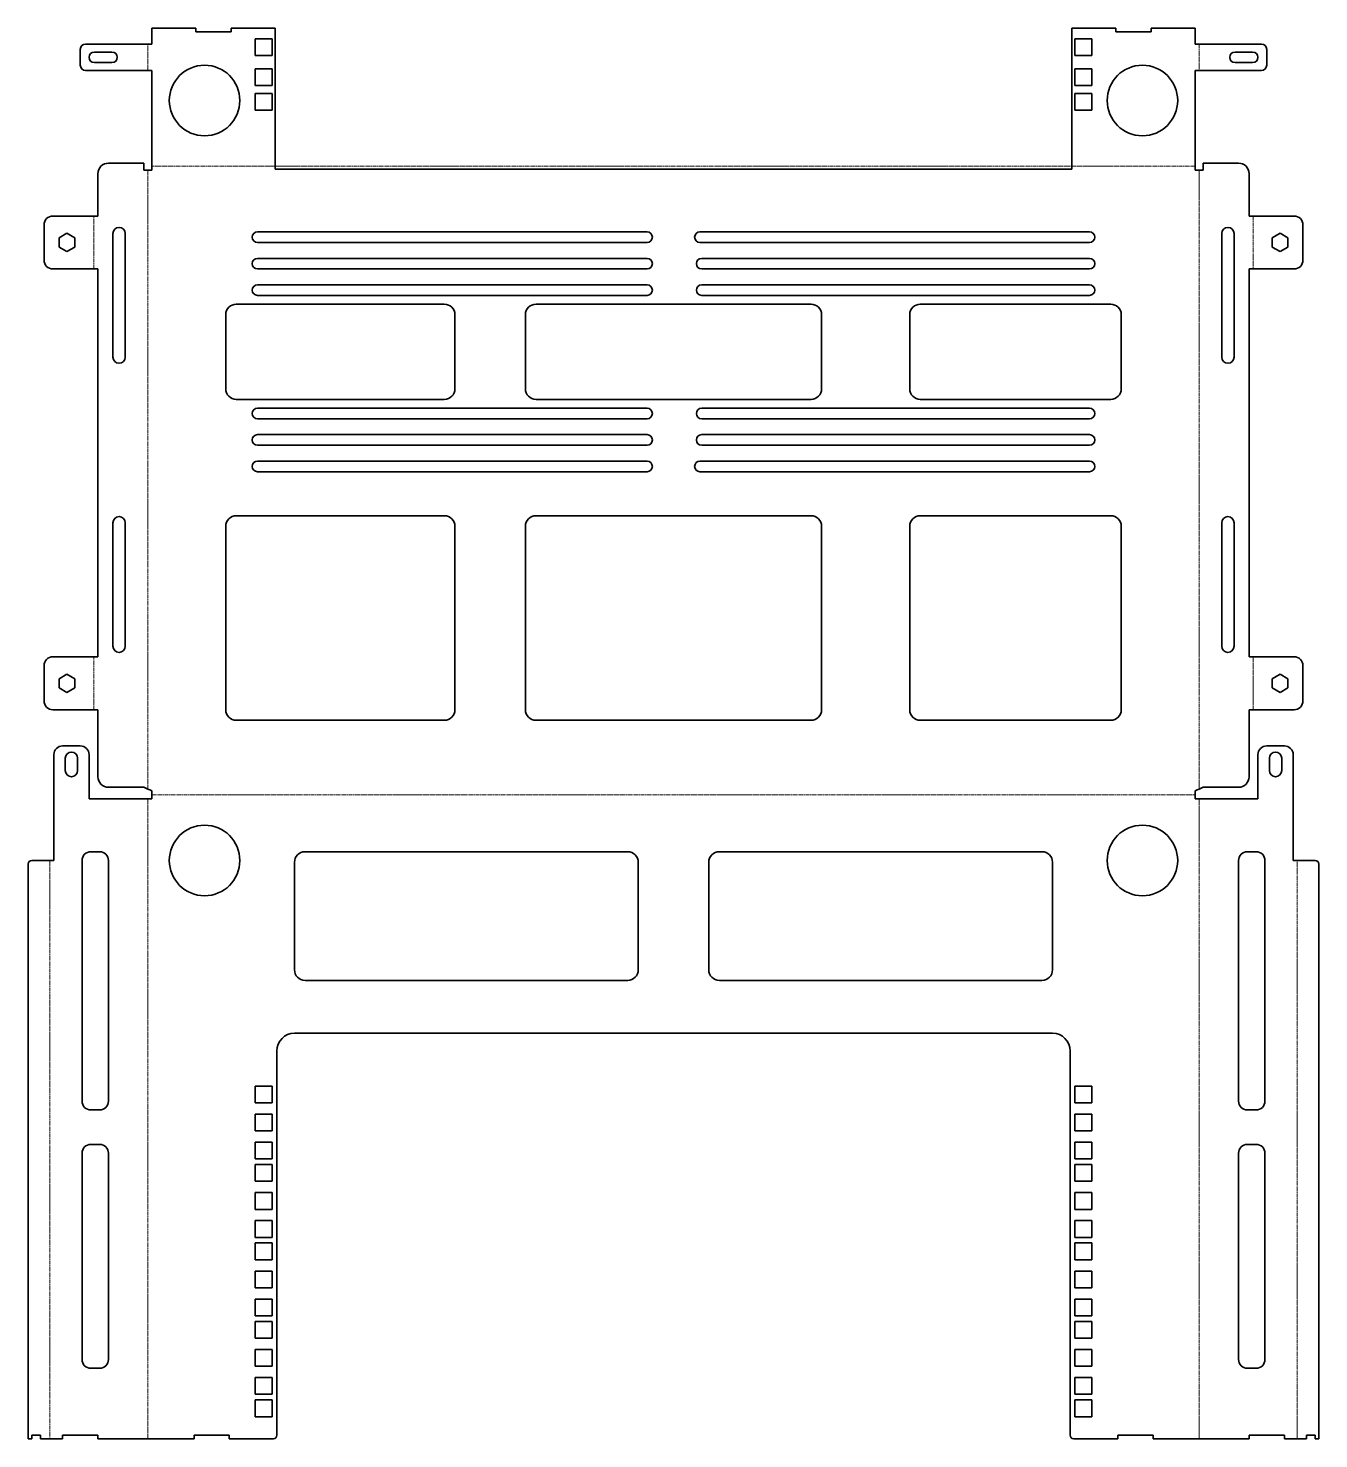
# Model space of a CAD drawing. Header units: millimetres. Extents: x 0 to 732, y 0 to 800.
import ezdxf

# ---------------------------------------------------------------- set-up
doc = ezdxf.new("R2010")
doc.units = ezdxf.units.MM
doc.linetypes.add('Chain', pattern=[13.68, 9.12, -1.14, 2.28, -1.14])
doc.layers.add('SIMUMAK Bend Centerline (ISO)', color=7, linetype='Chain', lineweight=9)
doc.layers.add('SIMUMAK Visible (ISO)', color=7, linetype='Continuous', lineweight=35)

# ---------------------------------------------------------------- blocks, each defined once
blk = doc.blocks.new('SIL-026-SCPU-04_Sheet_11_SIL-026-SCPU-04 (Desplegada)')
at = {"layer": 'SIMUMAK Bend Centerline (ISO)', "ltscale": 0.263158}
for p, q in [((-298.26, 376.02), (-298.26, 391.02)), ((298.26, 391.02), (298.26, 376.02)), ((296, 321.76), (-296, 321.76)), ((-298.26, -31.5), (-298.26, 319.5)), ((298.26, 319.5), (298.26, -31.5)), ((-328.79, 263.5), (-328.79, 293.5)), ((328.79, 293.5), (328.79, 263.5)), ((-328.79, 13.5), (-328.79, 43.5)), ((328.79, 43.5), (328.79, 13.5)), ((-298.26, -37.02), (-298.26, -400.02)), ((-296, -34.76), (296, -34.76)), ((298.26, -400.02), (298.26, -37.02)), ((-353.79, -72.02), (-353.79, -400.02)), ((353.79, -400.02), (353.79, -72.02))]:
    blk.add_line(p, q, dxfattribs=at)
at = {"layer": 'SIMUMAK Visible (ISO)'}
for p, q in [((-296, 400.02), (-270.9, 400.02)), ((-296, 391.02), (-296, 400.02)), ((-270.9, 398.02), (-270.9, 400.02)), ((-250.9, 400.02), (-250.9, 398.02)), ((-250.9, 400.02), (-226, 400.02)), ((226, 400.02), (226, 320.02)), ((226, 400.02), (250.9, 400.02)), ((250.9, 398.02), (250.9, 400.02)), ((270.9, 400.02), (270.9, 398.02)), ((270.9, 400.02), (296, 400.02)), ((296, 400.02), (296, 391.02)), ((-250.9, 398.02), (-270.9, 398.02)), ((-237.26, 394.02), (-227.74, 394.02)), ((-237.26, 384.5), (-237.26, 394.02)), ((-227.74, 394.02), (-227.74, 384.5)), ((-226, 320.02), (-226, 400.02)), ((227.74, 394.02), (237.26, 394.02)), ((227.74, 384.5), (227.74, 394.02)), ((237.26, 394.02), (237.26, 384.5)), ((270.9, 398.02), (250.9, 398.02)), ((-336.52, 388.02), (-336.52, 379.02)), ((-333.52, 391.02), (-296, 391.02)), ((-328.52, 386.52), (-318.52, 386.52)), ((-227.74, 384.5), (-237.26, 384.5)), ((237.26, 384.5), (227.74, 384.5)), ((333.52, 391.02), (296, 391.02)), ((318.52, 386.52), (328.52, 386.52)), ((336.52, 379.02), (336.52, 388.02)), ((-333.52, 376.02), (-296, 376.02)), ((-318.52, 380.52), (-328.52, 380.52)), ((-296, 319.5), (-296, 376.02)), ((-237.26, 377.02), (-227.74, 377.02)), ((-237.26, 367.5), (-237.26, 377.02)), ((-227.74, 377.02), (-227.74, 367.5)), ((227.74, 377.02), (237.26, 377.02)), ((227.74, 367.5), (227.74, 377.02)), ((237.26, 377.02), (237.26, 367.5)), ((296, 376.02), (296, 319.5)), ((333.52, 376.02), (296, 376.02)), ((328.52, 380.52), (318.52, 380.52)), ((-227.74, 367.5), (-237.26, 367.5)), ((-237.26, 363.02), (-227.74, 363.02)), ((-237.26, 353.5), (-237.26, 363.02)), ((-227.74, 363.02), (-227.74, 353.5)), ((237.26, 367.5), (227.74, 367.5)), ((227.74, 363.02), (237.26, 363.02)), ((227.74, 353.5), (227.74, 363.02)), ((237.26, 363.02), (237.26, 353.5)), ((-227.74, 353.5), (-237.26, 353.5)), ((237.26, 353.5), (227.74, 353.5)), ((-320.52, 323.5), (-300.52, 323.5)), ((-300.52, 319.5), (-300.52, 323.5)), ((226, 320.02), (-226, 320.02)), ((300.52, 323.5), (300.52, 319.5)), ((320.52, 323.5), (300.52, 323.5)), ((-326.52, 317.5), (-326.52, 293.5)), ((-296, 319.5), (-300.52, 319.5)), ((300.52, 319.5), (296, 319.5)), ((326.52, 293.5), (326.52, 317.5)), ((-357.05, 288.5), (-357.05, 268.5)), ((-352.05, 293.5), (-326.52, 293.5)), ((352.05, 293.5), (326.52, 293.5)), ((357.05, 288.5), (357.05, 268.5)), ((-348.55, 281.1), (-344.05, 283.7)), ((-348.55, 275.9), (-348.55, 281.1)), ((-344.05, 283.7), (-339.55, 281.1)), ((-339.55, 281.1), (-339.55, 275.9)), ((-318.02, 213.5), (-318.02, 283.5)), ((-311.02, 283.5), (-311.02, 213.5)), ((-236, 284.5), (-15, 284.5)), ((15, 284.5), (236, 284.5)), ((311.02, 213.5), (311.02, 283.5)), ((318.02, 283.5), (318.02, 213.5)), ((339.55, 281.1), (344.05, 283.7)), ((339.55, 275.9), (339.55, 281.1)), ((344.05, 283.7), (348.55, 281.1)), ((348.55, 281.1), (348.55, 275.9)), ((-344.05, 273.3), (-348.55, 275.9)), ((-339.55, 275.9), (-344.05, 273.3)), ((-15, 278.5), (-236, 278.5)), ((236, 278.5), (15, 278.5)), ((344.05, 273.3), (339.55, 275.9)), ((348.55, 275.9), (344.05, 273.3)), ((-236, 269.5), (-15, 269.5)), ((16, 269.5), (236, 269.5)), ((-352.05, 263.5), (-326.52, 263.5)), ((-326.52, 263.5), (-326.52, 43.5)), ((-15, 263.5), (-236, 263.5)), ((236, 263.5), (16, 263.5)), ((352.05, 263.5), (326.52, 263.5)), ((326.52, 43.5), (326.52, 263.5)), ((-236, 254.5), (-15, 254.5)), ((-15, 248.5), (-236, 248.5)), ((16, 254.5), (236, 254.5)), ((236, 248.5), (16, 248.5)), ((-248, 243.5), (-130, 243.5)), ((-78, 243.5), (78, 243.5)), ((140, 243.5), (248, 243.5)), ((-254, 195.5), (-254, 237.5)), ((-124, 237.5), (-124, 195.5)), ((-84, 195.5), (-84, 237.5)), ((84, 237.5), (84, 195.5)), ((134, 195.5), (134, 237.5)), ((254, 237.5), (254, 195.5)), ((-130, 189.5), (-248, 189.5)), ((-236, 184.5), (-15, 184.5)), ((78, 189.5), (-78, 189.5)), ((16, 184.5), (236, 184.5)), ((248, 189.5), (140, 189.5)), ((-15, 178.5), (-236, 178.5)), ((236, 178.5), (16, 178.5)), ((-236, 169.5), (-15, 169.5)), ((16, 169.5), (236, 169.5)), ((-15, 163.5), (-236, 163.5)), ((236, 163.5), (16, 163.5)), ((-236, 154.5), (-15, 154.5)), ((15, 154.5), (236, 154.5)), ((-15, 148.5), (-236, 148.5)), ((236, 148.5), (15, 148.5)), ((-248, 123.5), (-130, 123.5)), ((-78, 123.5), (78, 123.5)), ((140, 123.5), (248, 123.5)), ((-318.02, 49.5), (-318.02, 119.5)), ((-311.02, 119.5), (-311.02, 49.5)), ((-254, 13.5), (-254, 117.5)), ((-124, 117.5), (-124, 13.5)), ((-84, 13.5), (-84, 117.5)), ((84, 117.5), (84, 13.5)), ((134, 13.5), (134, 117.5)), ((254, 117.5), (254, 13.5)), ((311.02, 49.5), (311.02, 119.5)), ((318.02, 119.5), (318.02, 49.5)), ((-352.05, 43.5), (-326.52, 43.5)), ((352.05, 43.5), (326.52, 43.5)), ((-357.05, 38.5), (-357.05, 18.5)), ((-348.55, 31.1), (-344.05, 33.7)), ((-344.05, 33.7), (-339.55, 31.1)), ((339.55, 31.1), (344.05, 33.7)), ((344.05, 33.7), (348.55, 31.1)), ((357.05, 38.5), (357.05, 18.5)), ((-348.55, 25.9), (-348.55, 31.1)), ((-344.05, 23.3), (-348.55, 25.9)), ((-339.55, 25.9), (-344.05, 23.3)), ((-339.55, 31.1), (-339.55, 25.9)), ((339.55, 25.9), (339.55, 31.1)), ((344.05, 23.3), (339.55, 25.9)), ((348.55, 25.9), (344.05, 23.3)), ((348.55, 31.1), (348.55, 25.9)), ((-352.05, 13.5), (-326.52, 13.5)), ((-326.52, 13.5), (-326.52, -24.5)), ((352.05, 13.5), (326.52, 13.5)), ((326.52, -24.5), (326.52, 13.5)), ((-130, 7.5), (-248, 7.5)), ((78, 7.5), (-78, 7.5)), ((248, 7.5), (140, 7.5)), ((-346.52, -7.02), (-336.52, -7.02)), ((346.52, -7.02), (336.52, -7.02)), ((-351.52, -12.02), (-351.52, -72.02)), ((-345.02, -21.02), (-345.02, -14.02)), ((-338.02, -14.02), (-338.02, -21.02)), ((-331.52, -12.02), (-331.52, -37.02)), ((331.52, -12.02), (331.52, -37.02)), ((338.02, -21.02), (338.02, -14.02)), ((345.02, -14.02), (345.02, -21.02)), ((351.52, -72.02), (351.52, -12.02)), ((-300.52, -30.5), (-320.52, -30.5)), ((300.52, -30.5), (320.52, -30.5)), ((-331.52, -37.02), (-296, -37.02)), ((-296, -32.5), (-296, -37.02)), ((296, -37.02), (296, -32.5)), ((331.52, -37.02), (296, -37.02)), ((-330.52, -67.02), (-325.52, -67.02)), ((-209, -67.02), (-26, -67.02)), ((26, -67.02), (209, -67.02)), ((325.52, -67.02), (330.52, -67.02)), ((-366.05, -74.02), (-366.05, -400.02)), ((-351.52, -72.02), (-364.05, -72.02)), ((-335.52, -208.52), (-335.52, -72.02)), ((-320.52, -72.02), (-320.52, -208.52)), ((-215, -134.02), (-215, -73.02)), ((-20, -73.02), (-20, -134.02)), ((20, -134.02), (20, -73.02)), ((215, -73.02), (215, -134.02)), ((320.52, -208.52), (320.52, -72.02)), ((335.52, -72.02), (335.52, -208.52)), ((364.05, -72.02), (351.52, -72.02)), ((366.05, -400.02), (366.05, -74.02)), ((-26, -140.02), (-209, -140.02)), ((209, -140.02), (26, -140.02)), ((-215, -170.02), (215, -170.02)), ((-225, -398.02), (-225, -180.02)), ((225, -180.02), (225, -398.02)), ((-237.26, -199.96), (-227.74, -199.96)), ((-237.26, -209.49), (-237.26, -199.96)), ((-227.74, -199.96), (-227.74, -209.49)), ((227.74, -199.96), (237.26, -199.96)), ((227.74, -209.49), (227.74, -199.96)), ((237.26, -199.96), (237.26, -209.49)), ((-325.52, -213.52), (-330.52, -213.52)), ((-227.74, -209.49), (-237.26, -209.49)), ((-237.26, -215.86), (-227.74, -215.86)), ((-237.26, -225.39), (-237.26, -215.86)), ((-227.74, -215.86), (-227.74, -225.39)), ((237.26, -209.49), (227.74, -209.49)), ((227.74, -215.86), (237.26, -215.86)), ((227.74, -225.39), (227.74, -215.86)), ((237.26, -215.86), (237.26, -225.39)), ((330.52, -213.52), (325.52, -213.52)), ((-227.74, -225.39), (-237.26, -225.39)), ((-237.26, -231.76), (-227.74, -231.76)), ((-237.26, -241.29), (-237.26, -231.76)), ((-227.74, -231.76), (-227.74, -241.29)), ((237.26, -225.39), (227.74, -225.39)), ((227.74, -231.76), (237.26, -231.76)), ((227.74, -241.29), (227.74, -231.76)), ((237.26, -231.76), (237.26, -241.29)), ((-335.52, -355.02), (-335.52, -238.02)), ((-330.52, -233.02), (-325.52, -233.02)), ((-320.52, -238.02), (-320.52, -355.02)), ((320.52, -355.02), (320.52, -238.02)), ((325.52, -233.02), (330.52, -233.02)), ((335.52, -238.02), (335.52, -355.02)), ((-227.74, -241.29), (-237.26, -241.29)), ((-237.26, -244.46), (-227.74, -244.46)), ((-237.26, -253.99), (-237.26, -244.46)), ((-227.74, -244.46), (-227.74, -253.99)), ((237.26, -241.29), (227.74, -241.29)), ((227.74, -244.46), (237.26, -244.46)), ((227.74, -253.99), (227.74, -244.46)), ((237.26, -244.46), (237.26, -253.99)), ((-227.74, -253.99), (-237.26, -253.99)), ((237.26, -253.99), (227.74, -253.99)), ((-237.26, -260.36), (-227.74, -260.36)), ((-237.26, -269.89), (-237.26, -260.36)), ((-227.74, -260.36), (-227.74, -269.89)), ((227.74, -260.36), (237.26, -260.36)), ((227.74, -269.89), (227.74, -260.36)), ((237.26, -260.36), (237.26, -269.89)), ((-227.74, -269.89), (-237.26, -269.89)), ((237.26, -269.89), (227.74, -269.89)), ((-237.26, -276.26), (-227.74, -276.26)), ((-237.26, -285.79), (-237.26, -276.26)), ((-227.74, -276.26), (-227.74, -285.79)), ((227.74, -276.26), (237.26, -276.26)), ((227.74, -285.79), (227.74, -276.26)), ((237.26, -276.26), (237.26, -285.79)), ((-227.74, -285.79), (-237.26, -285.79)), ((237.26, -285.79), (227.74, -285.79)), ((-237.26, -288.96), (-227.74, -288.96)), ((-237.26, -298.49), (-237.26, -288.96)), ((-227.74, -288.96), (-227.74, -298.49)), ((227.74, -288.96), (237.26, -288.96)), ((227.74, -298.49), (227.74, -288.96)), ((237.26, -288.96), (237.26, -298.49)), ((-227.74, -298.49), (-237.26, -298.49)), ((237.26, -298.49), (227.74, -298.49)), ((-237.26, -304.86), (-227.74, -304.86)), ((-237.26, -314.39), (-237.26, -304.86)), ((-227.74, -304.86), (-227.74, -314.39)), ((227.74, -304.86), (237.26, -304.86)), ((227.74, -314.39), (227.74, -304.86)), ((237.26, -304.86), (237.26, -314.39)), ((-227.74, -314.39), (-237.26, -314.39)), ((237.26, -314.39), (227.74, -314.39)), ((-237.26, -320.76), (-227.74, -320.76)), ((-237.26, -330.29), (-237.26, -320.76)), ((-227.74, -320.76), (-227.74, -330.29)), ((227.74, -320.76), (237.26, -320.76)), ((227.74, -330.29), (227.74, -320.76)), ((237.26, -320.76), (237.26, -330.29)), ((-227.74, -330.29), (-237.26, -330.29)), ((-237.26, -333.46), (-227.74, -333.46)), ((-237.26, -342.99), (-237.26, -333.46)), ((-227.74, -333.46), (-227.74, -342.99)), ((237.26, -330.29), (227.74, -330.29)), ((227.74, -333.46), (237.26, -333.46)), ((227.74, -342.99), (227.74, -333.46)), ((237.26, -333.46), (237.26, -342.99)), ((-227.74, -342.99), (-237.26, -342.99)), ((237.26, -342.99), (227.74, -342.99)), ((-237.26, -349.36), (-227.74, -349.36)), ((-237.26, -358.89), (-237.26, -349.36)), ((-227.74, -349.36), (-227.74, -358.89)), ((227.74, -349.36), (237.26, -349.36)), ((227.74, -358.89), (227.74, -349.36)), ((237.26, -349.36), (237.26, -358.89)), ((-227.74, -358.89), (-237.26, -358.89)), ((237.26, -358.89), (227.74, -358.89)), ((-325.52, -360.02), (-330.52, -360.02)), ((-237.26, -365.26), (-227.74, -365.26)), ((-237.26, -374.79), (-237.26, -365.26)), ((-227.74, -365.26), (-227.74, -374.79)), ((227.74, -365.26), (237.26, -365.26)), ((227.74, -374.79), (227.74, -365.26)), ((237.26, -365.26), (237.26, -374.79)), ((330.52, -360.02), (325.52, -360.02)), ((-227.74, -374.79), (-237.26, -374.79)), ((237.26, -374.79), (227.74, -374.79)), ((-237.26, -377.96), (-227.74, -377.96)), ((-237.26, -387.49), (-237.26, -377.96)), ((-227.74, -377.96), (-227.74, -387.49)), ((227.74, -377.96), (237.26, -377.96)), ((227.74, -387.49), (227.74, -377.96)), ((237.26, -377.96), (237.26, -387.49)), ((-227.74, -387.49), (-237.26, -387.49)), ((237.26, -387.49), (227.74, -387.49)), ((-366.05, -400.02), (-364.05, -400.02)), ((-364.05, -397.92), (-359.05, -397.92)), ((-364.05, -400.02), (-364.05, -397.92)), ((-359.05, -397.92), (-359.05, -400.02)), ((-359.05, -400.02), (-346.52, -400.02)), ((-346.52, -397.92), (-326.52, -397.92)), ((-346.52, -400.02), (-346.52, -397.92)), ((-326.52, -397.92), (-326.52, -400.02)), ((-272, -400.02), (-326.52, -400.02)), ((-272, -397.92), (-252, -397.92)), ((-272, -400.02), (-272, -397.92)), ((-252, -397.92), (-252, -400.02)), ((-227, -400.02), (-252, -400.02)), ((252, -400.02), (227, -400.02)), ((252, -397.92), (272, -397.92)), ((252, -400.02), (252, -397.92)), ((272, -397.92), (272, -400.02)), ((326.52, -400.02), (272, -400.02)), ((326.52, -397.92), (346.52, -397.92)), ((326.52, -400.02), (326.52, -397.92)), ((346.52, -397.92), (346.52, -400.02)), ((359.05, -400.02), (346.52, -400.02)), ((359.05, -397.92), (364.05, -397.92)), ((359.05, -400.02), (359.05, -397.92)), ((364.05, -397.92), (364.05, -400.02)), ((366.05, -400.02), (364.05, -400.02))]:
    blk.add_line(p, q, dxfattribs=at)
for centre in [(-266, 359.02), (266, 359.02), (-266, -72.02), (266, -72.02)]:
    blk.add_circle(centre, 20, dxfattribs=at)
at = {"layer": 'SIMUMAK Visible (ISO)', "extrusion": (0, 0, -1)}
for centre, radius, start, end in [((333.52, 388.02), 3, 360, 90), ((328.52, 383.52), 3, 270, 90), ((318.52, 383.52), 3, 90, 270), ((-318.52, 383.52), 3, 270, 90), ((-328.52, 383.52), 3, 90, 270), ((-333.52, 388.02), 3, 90, 180), ((333.52, 379.02), 3, 270, 0), ((-333.52, 379.02), 3, 180, 270), ((320.52, 317.5), 6, 360, 90), ((-320.52, 317.5), 6, 90, 180), ((352.05, 288.5), 5, 360, 90), ((-352.05, 288.5), 5, 90, 180), ((314.52, 283.5), 3.5, 0, 180), ((236, 281.5), 3, 270, 90), ((15, 281.5), 3, 90, 270), ((-15, 281.5), 3, 270, 90), ((-236, 281.5), 3, 90, 270), ((-314.52, 283.5), 3.5, 0, 180), ((352.05, 268.5), 5, 270, 0), ((236, 266.5), 3, 270, 90), ((15, 266.5), 3, 90, 270), ((-16, 266.5), 3, 270, 90), ((-236, 266.5), 3, 90, 270), ((-352.05, 268.5), 5, 180, 270), ((236, 251.5), 3, 270, 90), ((15, 251.5), 3, 90, 270), ((-16, 251.5), 3, 270, 90), ((-236, 251.5), 3, 90, 270), ((248, 237.5), 6, 0, 90), ((130, 237.5), 6, 90, 180), ((78, 237.5), 6, 0, 90), ((-78, 237.5), 6, 90, 180), ((-140, 237.5), 6, 0, 90), ((-248, 237.5), 6, 90, 180), ((314.52, 213.5), 3.5, 180, 360), ((-314.52, 213.5), 3.5, 180, 0), ((248, 195.5), 6, 270, 360), ((130, 195.5), 6, 180, 270), ((78, 195.5), 6, 270, 0), ((-78, 195.5), 6, 180, 270), ((-140, 195.5), 6, 270, 0), ((-248, 195.5), 6, 180, 270), ((236, 181.5), 3, 270, 90), ((15, 181.5), 3, 90, 270), ((-16, 181.5), 3, 270, 90), ((-236, 181.5), 3, 90, 270), ((236, 166.5), 3, 270, 90), ((15, 166.5), 3, 90, 270), ((-16, 166.5), 3, 270, 90), ((-236, 166.5), 3, 90, 270), ((236, 151.5), 3, 270, 90), ((15, 151.5), 3, 90, 270), ((-15, 151.5), 3, 270, 90), ((-236, 151.5), 3, 90, 270), ((314.52, 119.5), 3.5, 360, 180), ((248, 117.5), 6, 0, 90), ((130, 117.5), 6, 90, 180), ((78, 117.5), 6, 360, 90), ((-78, 117.5), 6, 90, 180), ((-140, 117.5), 6, 0, 90), ((-248, 117.5), 6, 90, 180), ((-314.52, 119.5), 3.5, 0, 180), ((314.52, 49.5), 3.5, 180, 0), ((-314.52, 49.5), 3.5, 180, 0), ((352.05, 38.5), 5, 360, 90), ((-352.05, 38.5), 5, 90, 180), ((352.05, 18.5), 5, 270, 0), ((-352.05, 18.5), 5, 180, 270), ((248, 13.5), 6, 270, 360), ((130, 13.5), 6, 180, 270), ((78, 13.5), 6, 270, 360), ((-78, 13.5), 6, 180, 270), ((-140, 13.5), 6, 270, 0), ((-248, 13.5), 6, 180, 270), ((346.52, -12.02), 5, 360, 90), ((336.52, -12.02), 5, 90, 180), ((-336.52, -12.02), 5, 0, 90), ((-346.52, -12.02), 5, 90, 180), ((341.52, -14.02), 3.5, 360, 180), ((-341.52, -14.02), 3.5, 360, 180), ((341.52, -21.02), 3.5, 180, 360), ((-341.52, -21.02), 3.5, 180, 0), ((320.52, -24.5), 6, 270, 360), ((-320.52, -24.5), 6, 180, 270), ((209, -73.02), 6, 0, 90), ((26, -73.02), 6, 90, 180), ((-26, -73.02), 6, 0, 90), ((-209, -73.02), 6, 90, 180), ((364.05, -74.02), 2, 360, 90), ((-364.05, -74.02), 2, 90, 180), ((209, -134.02), 6, 270, 360), ((26, -134.02), 6, 180, 270), ((-26, -134.02), 6, 270, 360), ((-209, -134.02), 6, 180, 270), ((227, -398.02), 2, 180, 270), ((-227, -398.02), 2, 270, 360)]:
    blk.add_arc(centre, radius, start, end, dxfattribs=at)
at = {"layer": 'SIMUMAK Visible (ISO)'}
for centre, radius, start, end in [((-330.52, -72.02), 5, 90, 180), ((-325.52, -72.02), 5, 360, 90), ((325.52, -72.02), 5, 90, 180), ((330.52, -72.02), 5, 0, 90), ((-215, -180.02), 10, 90, 180), ((215, -180.02), 10, 360, 90), ((-330.52, -208.52), 5, 180, 270), ((-325.52, -208.52), 5, 270, 0), ((325.52, -208.52), 5, 180, 270), ((330.52, -208.52), 5, 270, 0), ((-330.52, -238.02), 5, 90, 180), ((-325.52, -238.02), 5, 360, 90), ((325.52, -238.02), 5, 90, 180), ((330.52, -238.02), 5, 0, 90), ((-330.52, -355.02), 5, 180, 270), ((-325.52, -355.02), 5, 270, 360), ((325.52, -355.02), 5, 180, 270), ((330.52, -355.02), 5, 270, 360)]:
    blk.add_arc(centre, radius, start, end, dxfattribs=at)
for points in [[(-296, -32.5), (-297.51, -31.83), (-299.02, -31.17), (-300.52, -30.5)], [(296, -32.5), (297.51, -31.83), (299.02, -31.17), (300.52, -30.5)]]:
    blk.add_open_spline(points, degree=3, dxfattribs=at)

msp = doc.modelspace()

# ---------------------------------------------------------------- block references
msp.add_blockref('SIL-026-SCPU-04_Sheet_11_SIL-026-SCPU-04 (Desplegada)', (366.05, 400.02))

doc.saveas('drawing.dxf')
